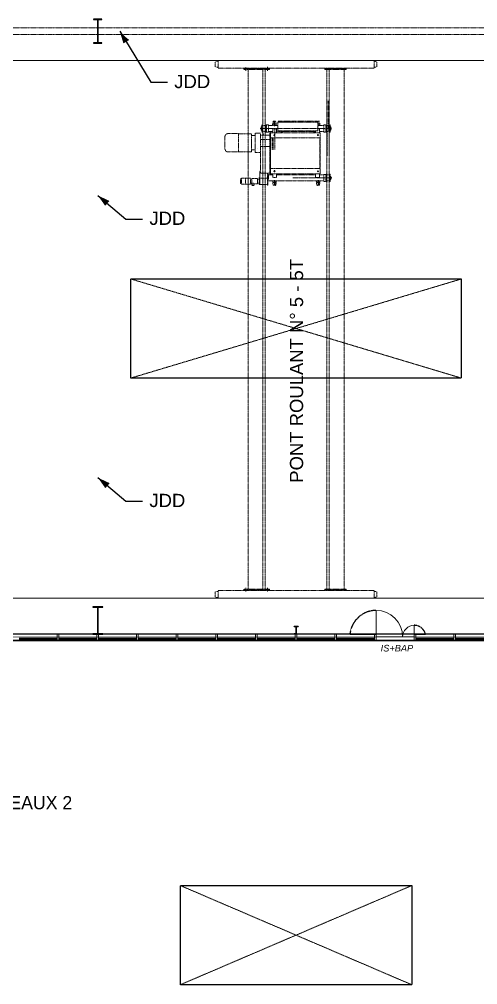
# Model space of a CAD drawing. Header units: metres. Extents: x 134472 to 303672, y 136880 to 366415.
# Drawn here: x 245722 to 259593, y 305487 to 334709 of the extents above; entities that cross this region are included whole.
import ezdxf

# ---------------------------------------------------------------- set-up
doc = ezdxf.new("R2010")
doc.units = ezdxf.units.M
doc.header["$LTSCALE"] = 2
doc.header["$MEASUREMENT"] = 0
for name, pattern in [('DASHDOT', [2, 1.25, -0.25, 0.25, -0.25]), ('Planta_2$0$CACHE', [0.375, 0.25, -0.125]), ('STYLE_12', [0.46875, 0.3125, -0.15625])]:
    doc.linetypes.add(name, pattern=pattern)
for name, color, linetype in [('0.01', 8, 'Continuous'), ('0.1TEN', 133, 'Planta_2$0$CACHE'), ('1', 5, 'Continuous'), ('CENTRO', 7, 'DASHDOT'), ('MOJI', 7, 'Continuous'), ('slh-aa-joint de désolidarisation', 1, 'Continuous')]:
    doc.layers.add(name, color=color, linetype=linetype)
for name, color, linetype, lineweight in [('0.03', 151, 'Continuous', 5), ('0.03TEN', 8, 'STYLE_12', 5), ('0.10', 92, 'Continuous', 9)]:
    doc.layers.add(name, color=color, linetype=linetype, lineweight=lineweight)
doc.styles.add('arial', font='arial.ttf')

# ---------------------------------------------------------------- blocks, each defined once
blk = doc.blocks.new('BAT-P')
for p, q in [((-26, 61), (-40, 0)), ((-40, 0), (40, 0)), ((-21, 65), (21, 65)), ((26, 61), (40, 0))]:
    blk.add_line(p, q)
for centre, start, end in [((-21, 60), 90, 166.6711), ((21, 60), 12.6594, 90)]:
    blk.add_arc(centre, 5, start, end)
at = {"layer": 'CENTRO', "color": 2, "linetype": 'DASHDOT'}
blk.add_line((0, -52), (0, 71), dxfattribs=at)

msp = doc.modelspace()

# ---------------------------------------------------------------- hatches: boundary and pattern name
at = {"layer": 'slh-aa-joint de désolidarisation'}
h = msp.add_hatch(color=256, dxfattribs=at)
h.paths.add_polyline_path([(248760.129, 334349.317), (248945.331, 334044.462), (249023.351, 334091.86)])
h.paths.add_polyline_path([(248867.311, 333997.064), (248945.331, 334044.462), (248760.129, 334349.317)])
h = msp.add_hatch(color=256, dxfattribs=at)
h.paths.add_polyline_path([(248096.586, 329378.506), (248369.464, 329148.781), (248428.256, 329218.618)])
h.paths.add_polyline_path([(248310.672, 329078.945), (248369.464, 329148.781), (248096.586, 329378.506)])
h = msp.add_hatch(color=256, dxfattribs=at)
h.paths.add_polyline_path([(248096.586, 320837.633), (248369.464, 320607.908), (248428.256, 320677.745)])
h.paths.add_polyline_path([(248310.672, 320538.072), (248369.464, 320607.908), (248096.586, 320837.633)])

# ---------------------------------------------------------------- linework, layer by layer
at = {"layer": '0.01', "linetype": 'Continuous'}
for p, q in [((263046.586, 316099.317), (169926.586, 316099.317)), ((234266.586, 315919.317), (263046.586, 315919.317)), ((234266.586, 315909.317), (263046.586, 315909.317))]:
    msp.add_line(p, q, dxfattribs=at)
at = {"layer": '0.01', "flags": 128}
for points in [[(246871.586, 315963.317), (245721.586, 315963.317)], [(246871.586, 315919.317), (245721.586, 315919.317)], [(248071.586, 315963.317), (246921.586, 315963.317)], [(248071.586, 315919.317), (246921.586, 315919.317)], [(249271.586, 315963.317), (248121.586, 315963.317)], [(249271.586, 315919.317), (248121.586, 315919.317)], [(250471.586, 315963.317), (249321.586, 315963.317)], [(250471.586, 315919.317), (249321.586, 315919.317)], [(251671.586, 315963.317), (250521.586, 315963.317)], [(251671.586, 315919.317), (250521.586, 315919.317)], [(252871.586, 315963.317), (251721.586, 315963.317)], [(252871.586, 315919.317), (251721.586, 315919.317)], [(254071.586, 315963.317), (252921.586, 315963.317)], [(254071.586, 315919.317), (252921.586, 315919.317)], [(255271.586, 315963.317), (254121.586, 315963.317)], [(255271.586, 315919.317), (254121.586, 315919.317)], [(256471.586, 315963.317), (255321.586, 315963.317)], [(256471.586, 315919.317), (255321.586, 315919.317)], [(258871.586, 315963.317), (257721.586, 315963.317)], [(258871.586, 315919.317), (257721.586, 315919.317)], [(260071.586, 315963.317), (258921.586, 315963.317)], [(260071.586, 315919.317), (258921.586, 315919.317)]]:
    msp.add_lwpolyline(points, dxfattribs=at)
at = {"layer": '0.03', "flags": 128}
for points in [[(257321.586, 316015.317, 0.414213562), (256521.586, 316815.317)], [(257671.586, 316365.317, 0.414213562), (257321.586, 316015.317)]]:
    msp.add_lwpolyline(points, format="xyb", dxfattribs=at)
for points in [[(256521.586, 316015.317), (256521.586, 316815.317)], [(257671.586, 316015.317), (257671.586, 316365.317)], [(246871.586, 315941.317), (245721.586, 315941.317)], [(248071.586, 315941.317), (246921.586, 315941.317)], [(249271.586, 315941.317), (248121.586, 315941.317)], [(250471.586, 315941.317), (249321.586, 315941.317)], [(251671.586, 315941.317), (250521.586, 315941.317)], [(252871.586, 315941.317), (251721.586, 315941.317)], [(254071.586, 315941.317), (252921.586, 315941.317)], [(255271.586, 315941.317), (254121.586, 315941.317)], [(256471.586, 315941.317), (255321.586, 315941.317)], [(257671.586, 316015.317), (256521.586, 316015.317)], [(258871.586, 315941.317), (257721.586, 315941.317)], [(260071.586, 315941.317), (258921.586, 315941.317)]]:
    msp.add_lwpolyline(points, dxfattribs=at)
at = {"layer": '0.03TEN', "linetype": 'Continuous', "lineweight": 0}
for p, q in [((206276.586, 333465.91), (260066.586, 333465.91)), ((200446.586, 317182.723), (272536.586, 317182.723))]:
    msp.add_line(p, q, dxfattribs=at)
at = {"layer": '0.03TEN', "ltscale": 10}
msp.add_line((252940.856, 330791.143), (252940.856, 330791.143), dxfattribs=at)
at = {"layer": '0.03TEN', "flags": 128}
for points in [[(248090.086, 334449.317), (236103.086, 334449.317)], [(260090.086, 334449.317), (248103.086, 334449.317)], [(248090.086, 334249.317), (236103.086, 334249.317)], [(260090.086, 334249.317), (248103.086, 334249.317)], [(251737.514, 333446.478), (251653.307, 333427.046)], [(256455.658, 333465.91), (251737.514, 333465.91)], [(251737.514, 333465.91), (251737.514, 333232.723)], [(256455.658, 333465.91), (256455.658, 333232.723)], [(256455.658, 333446.478), (256539.864, 333427.046)], [(251653.307, 333427.046), (251653.307, 333271.588)], [(251737.514, 333252.156), (251653.307, 333271.588)], [(256455.658, 333232.723), (251737.514, 333232.723)], [(252516.098, 333232.723), (252516.098, 333187.381)], [(253293.387, 333211.996), (252516.098, 333211.996)], [(253293.387, 333187.381), (252516.098, 333187.381)], [(252580.872, 333259.048), (252580.872, 333150.825)], [(252645.646, 333187.381), (252645.646, 317461.252)], [(253092.587, 333187.381), (253092.587, 317461.252)], [(253163.839, 333187.381), (253163.839, 317461.252)], [(253228.613, 333270.343), (253228.613, 333153.75)], [(253293.387, 333232.723), (253293.387, 333187.381)], [(254964.558, 333232.723), (254964.558, 333187.381)], [(254964.558, 333211.996), (255612.299, 333211.996)], [(254964.558, 333187.381), (255612.299, 333187.381)], [(255029.332, 333187.381), (255029.332, 317451.278)], [(255100.584, 333187.381), (255100.584, 317451.278)], [(255547.525, 333187.381), (255547.525, 317451.278)], [(255612.299, 333232.723), (255612.299, 333187.381)], [(256455.658, 333252.156), (256539.864, 333271.588)], [(256539.864, 333427.046), (256539.864, 333271.588)], [(255068.197, 332244.279), (255068.197, 331338.561)], [(253996.094, 331404.025), (253009.295, 331404.025)], [(253039.409, 331437.344), (253037.677, 331435.612)], [(253037.677, 331435.612), (253037.677, 331404.025)], [(253037.677, 331372.437), (253037.677, 331404.025)], [(253043.674, 331437.344), (253039.409, 331437.344)], [(253054.428, 331450.672), (253043.674, 331450.672)], [(253043.674, 331450.672), (253043.674, 331357.377)], [(253058.335, 331444.008), (253054.428, 331450.672)], [(253061.667, 331450.672), (253058.335, 331450.672)], [(253058.335, 331357.377), (253058.335, 331450.672)], [(253078.225, 331519.219), (253061.667, 331519.219)], [(253061.667, 331519.219), (253061.667, 331404.025)], [(253061.667, 331291.557), (253061.667, 331404.025)], [(253078.225, 331519.219), (253078.225, 331404.025)], [(253078.225, 331519.219), (253079.697, 331517.894)], [(253078.225, 331291.557), (253078.225, 331404.025)], [(253081.408, 331501.614), (253079.697, 331517.894)], [(253165.89, 331499.227), (253084.059, 331499.227)], [(253169.271, 331508.557), (253168.541, 331501.614)], [(253170.219, 331517.581), (253169.271, 331508.557)], [(253170.219, 331517.581), (253170.219, 331404.025)], [(253188.282, 331517.581), (253170.219, 331517.581)], [(253170.219, 331293.195), (253170.219, 331404.025)], [(253188.282, 331404.025), (253188.282, 331517.581)], [(253198.418, 331449.34), (253188.282, 331449.34)], [(253188.282, 331404.025), (253188.282, 331293.195)], [(253198.418, 331404.025), (253198.418, 331510.648)], [(253266.391, 331510.648), (253198.418, 331510.648)], [(253198.418, 331404.025), (253198.418, 331297.401)], [(253266.391, 331404.025), (253266.391, 331510.648)], [(253541.612, 331497.32), (253266.391, 331497.32)], [(253266.391, 331404.025), (253266.391, 331297.401)], [(253388.341, 331497.32), (253388.341, 331543.968)], [(253388.341, 331543.968), (253494.964, 331543.968)], [(253388.341, 331537.61), (253494.964, 331537.61)], [(253391.007, 331396.028), (253391.007, 331277.409)], [(253502.961, 331396.028), (253391.007, 331396.028)], [(253441.653, 331474.663), (253441.653, 331557.296)], [(253452.012, 331399.836), (253452.012, 330766.76)], [(253494.964, 331497.32), (253494.964, 331543.968)], [(253502.961, 331277.409), (253502.961, 331396.028)], [(253541.612, 331591.948), (253541.612, 331330.721)], [(253996.094, 331591.948), (253541.612, 331591.948)], [(253554.761, 331593.281), (253996.094, 331593.281)], [(253554.94, 331623.935), (253554.94, 331591.948)], [(253996.094, 331623.935), (253554.94, 331623.935)], [(254744.855, 331623.935), (253996.094, 331623.935)], [(254758.183, 331591.948), (253996.094, 331591.948)], [(255170.815, 331404.025), (253996.094, 331404.025)], [(254730.845, 331625.472), (254730.481, 331623.935)], [(254737.329, 331630.599), (254793.366, 331630.599)], [(254744.855, 331591.948), (254744.855, 331623.935)], [(254758.183, 331330.721), (254758.183, 331591.948)], [(254758.183, 331543.968), (254818.158, 331543.968)], [(254818.158, 331543.968), (254758.183, 331543.968)], [(254818.158, 331537.61), (254758.183, 331537.61)], [(254940.109, 331497.32), (254758.183, 331497.32)], [(254758.183, 331396.028), (254800.832, 331396.028)], [(254764.847, 331474.663), (254764.847, 331638.596)], [(254764.847, 331474.663), (254764.847, 331557.296)], [(254799.868, 331625.396), (254818.158, 331543.968)], [(254800.832, 331396.028), (254800.832, 331277.409)], [(254818.158, 331497.32), (254818.158, 331543.968)], [(254940.109, 331404.025), (254940.109, 331510.648)], [(254940.109, 331510.648), (254994.753, 331510.648)], [(254940.109, 331404.025), (254940.109, 331297.401)], [(254994.753, 331404.025), (254994.753, 331510.648)], [(254994.753, 331449.34), (255004.889, 331449.34)], [(254994.753, 331404.025), (254994.753, 331297.401)], [(255004.889, 331516.375), (255022.952, 331516.375)], [(255004.889, 331404.025), (255004.889, 331516.375)], [(255004.889, 331404.025), (255004.889, 331291.879)], [(255022.952, 331516.375), (255023.901, 331507.35)], [(255022.952, 331516.375), (255022.952, 331404.025)], [(255022.952, 331291.879), (255022.952, 331404.025)], [(255023.901, 331507.35), (255024.63, 331500.408)], [(255027.281, 331498.021), (255109.113, 331498.021)], [(255109.113, 331498.021), (255109.113, 331404.025)], [(255109.113, 331310.233), (255109.113, 331404.025)], [(255111.764, 331500.408), (255113.475, 331516.687)], [(255114.947, 331518.013), (255113.475, 331516.687)], [(255114.947, 331518.013), (255131.504, 331518.013)], [(255114.947, 331518.013), (255114.947, 331404.025)], [(255114.947, 331290.241), (255114.947, 331404.025)], [(255131.504, 331518.013), (255131.504, 331404.025)], [(255131.504, 331450.672), (255134.836, 331450.672)], [(255131.504, 331290.241), (255131.504, 331404.025)], [(255134.836, 331444.008), (255138.743, 331450.672)], [(255134.836, 331357.377), (255134.836, 331450.672)], [(255138.743, 331450.672), (255149.497, 331450.672)], [(255149.497, 331450.672), (255149.497, 331357.377)], [(255149.497, 331437.344), (255153.762, 331437.344)], [(255153.762, 331437.344), (255155.495, 331435.612)], [(255155.495, 331435.612), (255155.495, 331404.025)], [(255155.495, 331372.437), (255155.495, 331404.025)], [(251944.846, 331152.418), (251944.846, 330792.322)], [(252318.404, 331249.579), (252042.007, 331249.579)], [(252361.328, 331249.579), (252318.404, 331249.579)], [(252359.256, 331249.579), (252359.256, 330972.37)], [(252750.763, 331242.915), (252359.256, 331242.915)], [(252750.763, 330972.37), (252750.763, 331242.915)], [(252862.385, 331189.603), (252750.763, 331189.603)], [(252895.704, 331266.239), (252862.385, 331266.239)], [(252862.385, 331266.239), (252862.385, 330679.81)], [(253001.804, 331266.239), (252895.704, 331266.239)], [(253019.158, 331241.1), (253019.158, 330062.59)], [(253294.765, 331203.297), (253025.422, 331203.297)], [(253039.409, 331370.705), (253037.677, 331372.437)], [(253043.674, 331370.705), (253039.409, 331370.705)], [(253054.428, 331357.377), (253043.674, 331357.377)], [(253058.335, 331364.041), (253054.428, 331357.377)], [(253061.667, 331357.377), (253058.335, 331357.377)], [(253078.225, 331291.557), (253061.667, 331291.557)], [(253078.225, 331291.557), (253079.697, 331292.883)], [(253081.408, 331309.162), (253079.697, 331292.883)], [(253165.89, 331311.549), (253084.059, 331311.549)], [(253091.655, 331311.549), (253091.655, 331203.297)], [(253109.779, 331244.292), (253109.779, 331201.631)], [(253157.362, 331311.549), (253157.362, 331203.297)], [(253158.294, 331311.549), (253158.294, 331203.297)], [(253158.294, 331237.426), (253158.294, 331203.297)], [(253164.958, 331311.549), (253164.958, 331203.297)], [(253169.271, 331302.22), (253168.541, 331309.162)], [(253170.219, 331293.195), (253169.271, 331302.22)], [(253188.282, 331293.195), (253170.219, 331293.195)], [(253198.418, 331358.71), (253188.282, 331358.71)], [(253266.391, 331297.401), (253198.418, 331297.401)], [(253391.007, 331310.729), (253266.391, 331310.729)], [(253287.049, 331203.297), (253286.843, 331203.297)], [(253320.369, 331277.933), (253300.377, 331277.933)], [(253300.377, 331277.933), (253300.377, 330035.411)], [(253327.033, 331248.131), (253320.365, 331248.131)], [(253320.369, 331277.933), (253320.369, 330035.411)], [(253996.094, 331277.409), (253327.033, 331277.409)], [(253327.033, 331277.409), (253327.033, 330035.411)], [(253327.033, 331277.409), (253327.033, 330035.411)], [(253996.094, 331117.474), (253327.033, 331117.474)], [(253375.013, 331117.474), (253375.013, 330757.621)], [(253400.336, 331117.474), (253400.336, 330757.621)], [(253416.33, 331204.106), (253464.31, 331204.106)], [(253440.32, 331180.116), (253440.32, 331228.096)], [(253674.891, 331310.729), (253502.961, 331310.729)], [(253996.094, 331330.721), (253541.612, 331330.721)], [(253674.891, 331280.075), (253634.908, 331280.075)], [(253634.908, 331280.075), (253634.908, 331277.409)], [(253648.235, 331330.721), (253648.235, 331328.055)], [(253648.235, 331328.055), (253674.891, 331328.055)], [(253674.891, 331328.055), (253674.891, 331280.075)], [(253676.224, 331330.721), (253676.224, 331277.409)], [(254688.877, 331310.729), (253676.224, 331310.729)], [(253677.557, 331330.721), (253677.557, 331277.409)], [(254758.183, 331330.721), (253996.094, 331330.721)], [(254824.822, 331277.409), (253996.094, 331277.409)], [(254824.822, 331117.474), (253996.094, 331117.474)], [(254634.233, 331330.721), (254634.233, 331277.409)], [(254636.899, 331328.055), (254636.899, 331280.075)], [(254663.554, 331328.055), (254636.899, 331328.055)], [(254636.899, 331280.075), (254676.882, 331280.075)], [(254663.554, 331330.721), (254663.554, 331328.055)], [(254676.882, 331280.075), (254676.882, 331277.409)], [(254688.877, 331330.721), (254688.877, 331277.409)], [(254731.527, 331204.106), (254784.838, 331204.106)], [(254758.183, 331177.45), (254758.183, 331230.762)], [(254940.109, 331310.729), (254800.832, 331310.729)], [(254811.494, 330195.346), (254811.494, 331117.474)], [(254824.822, 330035.411), (254824.822, 331277.409)], [(254940.109, 331297.401), (254994.753, 331297.401)], [(254994.753, 331358.71), (255004.889, 331358.71)], [(255004.889, 331291.879), (255022.952, 331291.879)], [(255022.952, 331291.879), (255023.901, 331300.903)], [(255023.901, 331300.903), (255024.63, 331307.846)], [(255027.281, 331310.233), (255109.113, 331310.233)], [(255029.332, 331310.233), (255029.332, 330562.119)], [(255035.81, 331310.233), (255035.81, 330562.119)], [(255100.584, 331310.233), (255100.584, 330562.119)], [(255111.764, 331307.846), (255113.475, 331291.566)], [(255114.918, 331290.181), (255113.446, 331291.507)], [(255114.947, 331290.241), (255131.504, 331290.241)], [(255131.504, 331357.377), (255134.836, 331357.377)], [(255134.836, 331364.041), (255138.743, 331357.377)], [(255138.743, 331357.377), (255149.497, 331357.377)], [(255153.762, 331370.705), (255155.495, 331372.437)], [(252359.256, 330695.16), (252359.256, 330972.37)], [(252645.646, 330803.452), (252645.646, 330464.633)], [(252750.763, 330972.37), (252750.763, 330701.824)], [(253025.822, 331030.034), (253032.486, 331030.034)], [(253293.713, 331066.019), (253029.82, 331066.019)], [(253295.046, 330860.77), (253031.153, 330860.77)], [(252318.404, 330695.16), (252042.007, 330695.16)], [(252361.328, 330695.16), (252318.404, 330695.16)], [(252750.763, 330701.824), (252359.256, 330701.824)], [(252862.385, 330755.136), (252750.763, 330755.136)], [(253009.625, 330679.81), (252862.385, 330679.81)], [(253024.156, 330773.472), (253034.152, 330773.472)], [(253003.297, 330111.38), (253019.158, 330111.38)], [(253003.297, 329703.879), (253003.297, 330111.38)], [(253295.326, 330055.927), (253025.822, 330055.927)], [(253232.529, 330055.927), (253232.529, 329690.218)], [(253266.391, 330015.419), (253232.529, 330015.419)], [(253243.191, 330015.419), (253243.191, 329690.218)], [(253243.191, 329905.13), (253243.191, 329925.122)], [(253266.391, 329931.919), (253266.391, 330015.419)], [(253391.007, 330002.091), (253266.391, 330002.091)], [(253266.391, 329908.796), (253266.391, 329923.456)], [(253320.369, 330035.411), (253300.377, 330035.411)], [(253327.033, 330052.737), (253320.369, 330052.737)], [(253327.033, 330195.346), (253996.094, 330195.346)], [(253327.033, 330035.411), (253996.094, 330035.411)], [(253391.007, 330035.411), (253391.007, 329916.792)], [(253410.999, 330108.714), (253469.641, 330108.714)], [(253440.32, 330079.393), (253440.32, 330138.036)], [(253502.961, 330035.411), (253502.961, 329916.792)], [(253996.094, 330002.091), (253502.961, 330002.091)], [(253996.094, 330195.346), (254824.822, 330195.346)], [(253996.094, 330035.411), (254824.822, 330035.411)], [(254688.877, 330002.091), (253996.094, 330002.091)], [(254688.877, 330035.411), (254688.877, 329916.792)], [(254734.192, 330108.714), (254782.173, 330108.714)], [(254758.183, 330084.724), (254758.183, 330132.705)], [(254800.832, 330035.411), (254800.832, 329916.792)], [(254940.109, 330002.091), (254800.832, 330002.091)], [(254940.109, 330015.419), (254994.753, 330015.419)], [(254940.109, 329908.796), (254940.109, 330015.419)], [(254994.753, 329908.796), (254994.753, 330015.419)], [(254994.753, 329954.11), (255004.889, 329954.11)], [(255004.889, 330018.198), (255022.952, 330018.198)], [(255004.889, 329908.796), (255004.889, 330018.198)], [(255022.952, 330018.198), (255024.63, 330002.231)], [(255022.952, 330018.198), (255022.952, 329908.796)], [(255027.281, 329999.844), (255109.113, 329999.844)], [(255111.148, 330001.651), (255114.947, 330019.836)], [(255114.947, 330019.836), (255131.504, 330019.836)], [(255114.947, 330019.836), (255114.947, 329908.796)], [(255131.504, 330019.836), (255131.504, 329908.796)], [(255131.504, 329955.443), (255134.836, 329955.443)], [(255134.836, 329862.148), (255134.836, 329955.443)], [(255134.836, 329948.779), (255138.743, 329955.443)], [(255138.743, 329955.443), (255149.497, 329955.443)], [(255149.497, 329955.443), (255149.497, 329862.148)], [(255149.497, 329942.115), (255153.762, 329942.115)], [(255153.762, 329942.115), (255155.495, 329940.383)], [(255155.495, 329940.383), (255155.495, 329908.796)], [(252417.42, 329810.502), (252417.42, 329876.213)], [(252417.42, 329810.502), (252417.42, 329744.791)], [(252442.912, 329902.667), (252418.632, 329879.081)], [(252442.912, 329718.337), (252418.632, 329741.923)], [(252444.075, 329810.502), (252444.075, 329903.454)], [(252444.075, 329810.502), (252444.075, 329717.551)], [(252445.698, 329903.798), (252568.025, 329903.798)], [(252445.698, 329717.207), (252568.025, 329717.207)], [(252568.025, 329810.502), (252568.025, 329903.798)], [(252568.025, 329902.358), (252714.632, 329902.358)], [(252568.025, 329810.502), (252568.025, 329717.207)], [(252568.025, 329718.646), (252714.632, 329718.646)], [(252714.632, 329810.502), (252714.632, 329902.358)], [(252714.632, 329810.502), (252714.632, 329718.646)], [(252750.618, 329870.478), (252718.631, 329870.478)], [(252750.618, 329750.527), (252718.631, 329750.527)], [(252762.72, 329687.349), (252747.751, 329750.527)], [(252754.616, 329810.502), (252754.616, 329890.47)], [(252754.616, 329890.47), (252791.934, 329890.47)], [(252754.616, 329810.502), (252754.616, 329730.535)], [(252754.616, 329730.535), (252919.882, 329730.535)], [(252769.204, 329682.221), (252825.241, 329682.221)], [(252778.704, 329890.47), (252835.248, 329890.47)], [(252796.721, 329722.205), (252796.721, 329755.525)], [(252796.721, 329722.205), (252796.721, 329674.224)], [(252831.743, 329687.425), (252841.426, 329730.535)], [(252891.791, 329890.47), (252835.248, 329890.47)], [(252885.229, 329890.47), (252919.882, 329890.47)], [(252925.213, 329882.473), (252925.213, 329885.139)], [(252925.213, 329882.473), (252925.213, 329810.169)], [(252925.213, 329814.201), (252925.213, 329813.168)], [(252925.213, 329738.531), (252925.213, 329810.502)], [(252925.213, 329738.531), (252925.213, 329735.866)], [(252979.189, 329870.478), (252930.544, 329870.478)], [(252979.189, 329750.527), (252930.544, 329750.527)], [(253000.514, 329897.134), (252967.507, 329897.134)], [(253000.514, 329723.204), (252967.507, 329723.204)], [(252995.183, 329870.461), (252971.983, 329870.461)], [(252979.189, 329810.169), (252979.189, 329917.126)], [(252979.189, 329810.169), (252979.189, 329703.879)], [(253003.297, 329703.879), (252979.189, 329703.879)], [(252979.329, 329912.748), (253001.463, 329912.748)], [(253003.297, 329896.8), (253232.529, 329896.8)], [(253232.529, 329710.21), (253003.297, 329710.21)], [(253229.864, 329690.218), (253232.529, 329690.218)], [(253232.529, 329690.218), (253243.191, 329690.218)], [(253237.86, 329897.134), (253270.867, 329897.134)], [(253243.191, 329813.168), (253243.191, 329899.799)], [(253243.191, 329870.461), (253266.391, 329870.461)], [(253243.191, 329815.5), (253996.094, 329815.5)], [(253243.191, 329813.168), (253243.191, 329796.508)], [(253243.191, 329813.168), (253243.191, 329726.536)], [(253243.191, 329726.536), (253243.191, 329706.544)], [(253266.391, 329908.796), (253266.391, 329870.478)], [(253390.028, 329815.5), (253390.028, 329768.852)], [(253496.651, 329775.21), (253390.028, 329775.21)], [(253496.651, 329768.852), (253390.028, 329768.852)], [(253502.961, 329916.792), (253391.007, 329916.792)], [(253443.34, 329768.852), (253443.34, 329759.523)], [(253496.651, 329815.5), (253496.651, 329768.852)], [(255180.144, 329908.796), (253996.094, 329908.796)], [(253996.094, 329815.5), (254940.109, 329815.5)], [(254800.832, 329916.792), (254688.877, 329916.792)], [(254711.535, 329815.5), (254711.535, 329768.852)], [(254818.158, 329775.21), (254711.535, 329775.21)], [(254818.158, 329768.852), (254711.535, 329768.852)], [(254764.847, 329768.852), (254764.847, 329759.523)], [(254818.158, 329815.5), (254818.158, 329768.852)], [(254940.109, 329908.796), (254940.109, 329802.172)], [(254940.109, 329802.172), (254994.753, 329802.172)], [(254994.753, 329908.796), (254994.753, 329802.172)], [(254994.753, 329863.481), (255004.889, 329863.481)], [(255004.889, 329908.796), (255004.889, 329798.576)], [(255004.889, 329798.576), (255022.952, 329798.576)], [(255022.952, 329798.576), (255022.952, 329908.796)], [(255022.952, 329799.785), (255023.901, 329808.81)], [(255023.901, 329808.81), (255024.63, 329815.753)], [(255027.281, 329818.14), (255109.113, 329818.14)], [(255111.764, 329815.753), (255113.475, 329799.473)], [(255114.947, 329798.148), (255113.475, 329799.473)], [(255114.947, 329798.148), (255114.947, 329908.796)], [(255114.947, 329798.148), (255131.504, 329798.148)], [(255131.504, 329798.148), (255131.504, 329908.796)], [(255131.504, 329862.148), (255134.836, 329862.148)], [(255134.836, 329868.812), (255138.743, 329862.148)], [(255138.743, 329862.148), (255149.497, 329862.148)], [(255149.497, 329875.476), (255153.762, 329875.476)], [(255153.762, 329875.476), (255155.495, 329877.208)], [(255155.495, 329877.208), (255155.495, 329908.796)], [(249096.586, 323849.317), (259096.586, 326849.317)], [(249096.586, 326849.317), (259096.586, 323849.317)], [(251737.514, 317396.478), (251653.307, 317377.046)], [(251653.307, 317221.588), (251653.307, 317377.046)], [(256455.658, 317415.91), (251737.514, 317415.91)], [(251737.514, 317182.723), (251737.514, 317415.91)], [(252516.098, 317415.91), (252516.098, 317461.252)], [(253293.387, 317461.252), (252516.098, 317461.252)], [(253293.387, 317436.638), (252516.098, 317436.638)], [(252580.872, 317389.586), (252580.872, 317497.808)], [(253228.613, 317378.29), (253228.613, 317494.883)], [(253293.387, 317415.91), (253293.387, 317461.252)], [(254964.558, 317415.91), (254964.558, 317461.252)], [(254964.558, 317461.252), (255612.299, 317461.252)], [(254964.558, 317436.638), (255612.299, 317436.638)], [(255612.299, 317415.91), (255612.299, 317461.252)], [(256455.658, 317182.723), (256455.658, 317415.91)], [(256455.658, 317396.478), (256539.864, 317377.046)], [(256539.864, 317221.588), (256539.864, 317377.046)], [(251737.514, 317202.156), (251653.307, 317221.588)], [(256455.658, 317182.723), (251737.514, 317182.723)], [(256455.658, 317202.156), (256539.864, 317221.588)], [(250596.586, 305486.817), (257596.586, 308486.817)], [(250596.586, 308486.817), (257596.586, 305486.817)]]:
    msp.add_lwpolyline(points, dxfattribs=at)
for points in [[(253081.408, 331501.614, 0.383864035), (253084.059, 331499.227)], [(253165.89, 331499.227, 0.383864035), (253168.541, 331501.614)], [(254737.329, 331630.599, 0.347606212), (254730.845, 331625.472)], [(254799.868, 331625.396, 0.350883853), (254793.366, 331630.599)], [(255024.63, 331500.408, 0.383864035), (255027.281, 331498.021)], [(255109.113, 331498.021, 0.383864035), (255111.764, 331500.408)], [(252042.007, 331249.579, 0.414213562), (251944.846, 331152.418)], [(253019.158, 331248.885, 0.414213562), (253001.804, 331266.239)], [(253019.158, 331209.961, 0.432462131), (253027.488, 331201.631)], [(253084.059, 331311.549, 0.383864035), (253081.408, 331309.162)], [(253168.541, 331309.162, 0.383864035), (253165.89, 331311.549)], [(253293.712, 331203.257, 0.414213562), (253300.376, 331209.92)], [(253440.32, 331217.434, 1), (253440.32, 331190.778, 1), (253440.32, 331217.434)], [(254758.183, 331217.434, 1), (254758.183, 331190.778, 1), (254758.183, 331217.434)], [(255027.281, 331310.233, 0.383864035), (255024.63, 331307.846)], [(255111.764, 331307.846, 0.383864035), (255109.113, 331310.233)], [(253019.158, 331036.698, 0.414213562), (253025.822, 331030.034)], [(253293.713, 331066.019, 0.414213562), (253300.377, 331072.683)], [(253295.629, 330860.601, 0.414213562), (253300.406, 330865.378)], [(251944.846, 330792.322, 0.414213562), (252042.007, 330695.16)], [(253019.065, 330670.329, 0.507644345), (253009.51, 330679.793)], [(253019.158, 330778.47, 0.414213562), (253024.156, 330773.472)], [(253019.158, 330062.59, 0.414213562), (253025.822, 330055.927)], [(253300.365, 330050.73, 0.421326893), (253294.744, 330055.909)], [(253440.32, 330122.042, 1), (253440.32, 330095.386, 1), (253440.32, 330122.042)], [(254758.183, 330122.042, 1), (254758.183, 330095.386, 1), (254758.183, 330122.042)], [(255024.63, 330002.231, 0.383864035), (255027.281, 329999.844)], [(255109.113, 329999.844, 0.383864035), (255111.764, 330002.231)], [(252418.632, 329879.081, 0.20268138), (252417.42, 329876.213)], [(252417.42, 329744.791, 0.20268138), (252418.632, 329741.923)], [(252445.698, 329903.798, 0.195148783), (252442.912, 329902.667)], [(252442.912, 329718.337, 0.195148783), (252445.698, 329717.207)], [(252714.632, 329874.476, 0.414213562), (252718.631, 329870.478)], [(252718.631, 329750.527, 0.414213562), (252714.632, 329746.528)], [(252750.618, 329870.478, 0.414213562), (252754.616, 329874.476)], [(252754.616, 329746.528, 0.414213562), (252750.618, 329750.527)], [(252762.72, 329687.349, 0.347606212), (252769.204, 329682.221)], [(252825.241, 329682.221, 0.350883853), (252831.743, 329687.425)], [(252925.213, 329885.139, 0.414213562), (252919.882, 329890.47)], [(252919.882, 329730.535, 0.414213562), (252925.213, 329735.866)], [(252925.213, 329875.809, 0.414213562), (252930.544, 329870.478)], [(252930.544, 329750.527, 0.414213562), (252925.213, 329745.195)], [(255027.281, 329818.14, 0.383864035), (255024.63, 329815.753)], [(255111.764, 329815.753, 0.383864035), (255109.113, 329818.14)]]:
    msp.add_lwpolyline(points, format="xyb", dxfattribs=at)
at = {"layer": '0.10'}
for points in [[(246871.586, 315919.317), (246921.586, 315919.317), (246921.586, 316099.317), (246871.586, 316099.317)], [(248071.586, 315919.317), (248121.586, 315919.317), (248121.586, 316099.317), (248071.586, 316099.317)], [(249271.586, 315919.317), (249321.586, 315919.317), (249321.586, 316099.317), (249271.586, 316099.317)], [(250471.586, 315919.317), (250521.586, 315919.317), (250521.586, 316099.317), (250471.586, 316099.317)], [(251671.586, 315919.317), (251721.586, 315919.317), (251721.586, 316099.317), (251671.586, 316099.317)], [(252871.586, 315919.317), (252921.586, 315919.317), (252921.586, 316099.317), (252871.586, 316099.317)], [(254071.586, 315919.317), (254121.586, 315919.317), (254121.586, 316099.317), (254071.586, 316099.317)], [(255271.586, 315919.317), (255321.586, 315919.317), (255321.586, 316099.317), (255271.586, 316099.317)], [(256471.586, 315919.317), (256521.586, 315919.317), (256521.586, 316099.317), (256471.586, 316099.317)], [(257671.586, 315919.317), (257721.586, 315919.317), (257721.586, 316099.317), (257671.586, 316099.317)], [(258871.586, 315919.317), (258921.586, 315919.317), (258921.586, 316099.317), (258871.586, 316099.317)]]:
    msp.add_lwpolyline(points, close=True, dxfattribs=at)
at = {"layer": '0.1TEN', "ltscale": 10}
for points in [[(249096.586, 326849.317), (259096.586, 326849.317), (259096.586, 323849.317), (249096.586, 323849.317)], [(250596.586, 308486.817), (257596.586, 308486.817), (257596.586, 305486.817), (250596.586, 305486.817)]]:
    msp.add_lwpolyline(points, close=True, dxfattribs=at)
at = {"layer": '0.1TEN', "flags": 128}
for points in [[(256521.586, 316815.317, 0.383728037), (255726.008, 316099.317)], [(258011.356, 316099.317, 0.344881464), (257671.586, 316365.317)]]:
    msp.add_lwpolyline(points, format="xyb", dxfattribs=at)
at = {"layer": '0.1TEN', "lineweight": 25, "ltscale": 10, "const_width": 20, "flags": 128}
msp.add_lwpolyline([(153966.774, 316015.317), (276226.397, 316015.317)], dxfattribs=at)
at = {"layer": '0.1TEN', "flags": 128}
for points in [[(255726.008, 316099.317), (256521.586, 316099.317)], [(257671.586, 316099.317), (258011.356, 316099.317)]]:
    msp.add_lwpolyline(points, dxfattribs=at)
at = {"layer": '1', "color": 5, "linetype": 'Continuous', "ltscale": 2}
for p, q in [((254036.586, 316329.517), (254036.586, 316339.317)), ((254036.586, 316329.517), (254078.486, 316329.517)), ((254093.486, 316314.517), (254093.486, 316124.117)), ((254099.686, 316314.517), (254099.686, 316124.117)), ((254114.686, 316329.517), (254156.586, 316329.517)), ((254078.486, 316109.117), (254036.586, 316109.117)), ((254114.686, 316109.117), (254156.586, 316109.117))]:
    msp.add_line(p, q, dxfattribs=at)
at = {"layer": '1', "color": 5, "linetype": 'Continuous', "ltscale": 2410.095415}
for points in [[(247971.586, 334699.317), (248221.586, 334699.317), (248221.586, 334709.317), (247971.586, 334709.317), (247971.586, 334699.317)], [(248093.586, 333999.317), (248099.586, 333999.317), (248099.586, 334699.317), (248093.586, 334699.317), (248093.586, 333999.317)], [(247971.586, 333989.317), (248221.586, 333989.317), (248221.586, 333999.317), (247971.586, 333999.317), (247971.586, 333989.317)], [(247946.586, 316911.317), (248246.586, 316911.317), (248246.586, 316923.317), (247946.586, 316923.317), (247946.586, 316911.317)], [(248093.586, 316111.317), (248099.586, 316111.317), (248099.586, 316911.317), (248093.586, 316911.317), (248093.586, 316111.317)], [(247946.586, 316099.317), (248246.586, 316099.317), (248246.586, 316111.317), (247946.586, 316111.317), (247946.586, 316099.317)]]:
    msp.add_lwpolyline(points, close=True, dxfattribs=at)
at = {"layer": '1', "color": 5, "linetype": 'Continuous', "ltscale": 2}
for points in [[(254036.586, 316339.317), (254156.586, 316339.317), (254156.586, 316329.517)], [(254156.586, 316109.117), (254156.586, 316099.317), (254036.586, 316099.317), (254036.586, 316109.117)]]:
    msp.add_lwpolyline(points, dxfattribs=at)
for centre, start, end in [((254078.486, 316314.517), 0, 90), ((254114.686, 316314.517), 90, 180), ((254078.486, 316124.117), 270, 0), ((254114.686, 316124.117), 180, 270)]:
    msp.add_arc(centre, 15, start, end, dxfattribs=at)
at = {"layer": 'slh-aa-joint de désolidarisation'}
for points in [[(248760.129, 334349.317), (249699.164, 332803.607), (250201.973, 332803.607)], [(248096.586, 329378.506), (248945.771, 328663.613), (249448.579, 328663.613)], [(248096.586, 320837.633), (248945.771, 320122.74), (249448.579, 320122.74)]]:
    msp.add_lwpolyline(points, dxfattribs=at)
at = {"layer": 'slh-aa-joint de désolidarisation', "flags": 128}
for points in [[(249023.351, 334091.86), (248867.311, 333997.064)], [(248428.256, 329218.618), (248310.672, 329078.945)], [(248428.256, 320677.745), (248310.672, 320538.072)]]:
    msp.add_lwpolyline(points, dxfattribs=at)

# ---------------------------------------------------------------- block references
at = {"layer": '0.03TEN', "xscale": 1.332791469903896, "yscale": 1.332791469874792}
msp.add_blockref('BAT-P', (253441.653, 331543.968), dxfattribs=at)
at = {"layer": '0.03TEN', "xscale": 1.332791469903896, "yscale": 1.332791469874792, "rotation": 180}
for p in [(253443.34, 329768.852), (254764.847, 329768.852)]:
    msp.add_blockref('BAT-P', p, dxfattribs=at)

# ---------------------------------------------------------------- texts
at = {"layer": '0.03TEN', "style": 'arial'}
msp.add_text('PONT ROULANT N° 5 - 5T', height=400, rotation=90, dxfattribs=at).set_placement((254310.249, 320681.125))
at = {"layer": 'MOJI', "insert": (256655.585, 315773.307), "char_height": 200, "width": 1881.4929, "attachment_point": 1, "style": 'arial'}
msp.add_mtext('\\fArial|b0|i1|c0|p39;IS+BAP', dxfattribs=at)
at = {"layer": 'MOJI', "insert": (244083.006, 311196.477), "char_height": 400, "width": 13020.29728, "attachment_point": 1, "line_spacing_factor": 0.6, "style": 'arial'}
msp.add_mtext('\\fMS UI Gothic|b0|i0|c0|p39;PLATEAUX 2', dxfattribs=at)
at = {"layer": 'slh-aa-joint de désolidarisation', "char_height": 400, "width": 13020.2973, "attachment_point": 1, "style": 'arial'}
for insert in [(250411.909, 333026.347), (249658.516, 328886.353), (249658.516, 320345.48)]:
    msp.add_mtext('JDD', dxfattribs=dict(at, insert=insert))

doc.saveas('drawing.dxf')
